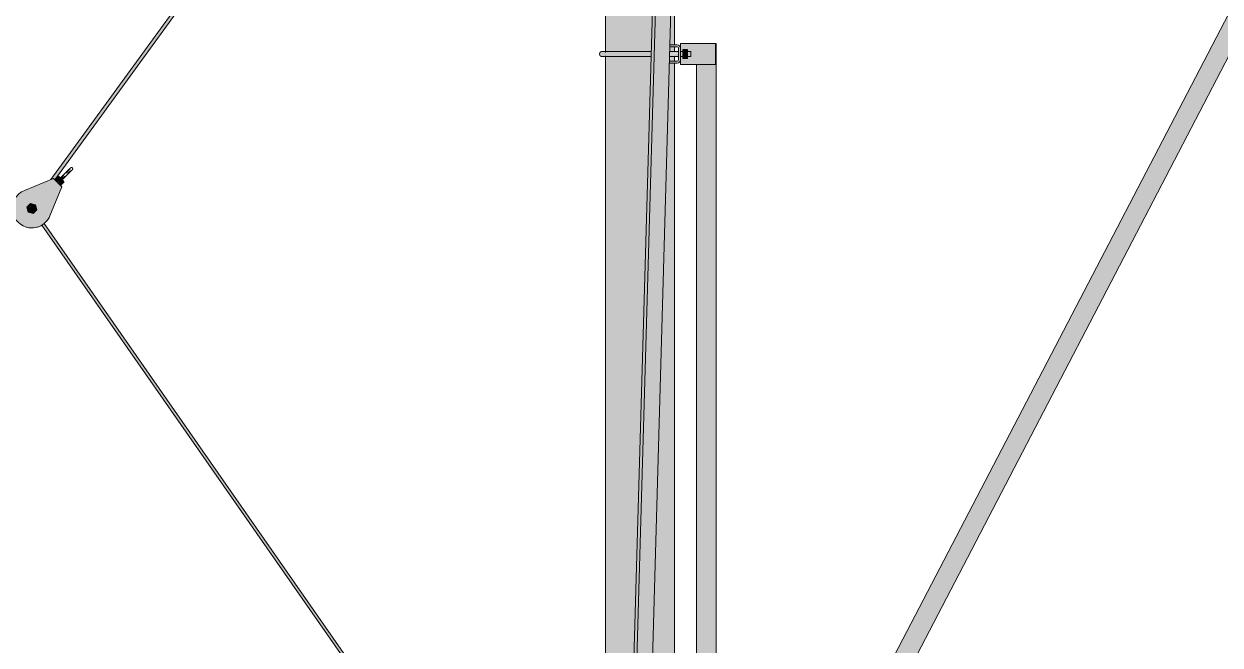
# Model space of a CAD drawing. Header units: inches. Extents: x -26493 to -10162, y -132 to 713.
# Drawn here: x -16354.6 to -16239.8, y 168.3 to 227.9 of the extents above; entities that cross this region are included whole.
import ezdxf

# ---------------------------------------------------------------- set-up
doc = ezdxf.new("R2010")
doc.units = ezdxf.units.IN
doc.header["$MEASUREMENT"] = 0
doc.layers.add('Q-SPCQ', color=91, linetype='Continuous', lineweight=9)

# ---------------------------------------------------------------- blocks, each defined once
blk = doc.blocks.new('Basketball_Backstop-Performance_Sports_Systems-3103-Ceiling_Hung - 27_-0_ to 27_-11 7_8_-652462-Section 1')
at = {"layer": 'Q-SPCQ'}
h = blk.add_hatch(color=256, dxfattribs=at)
h.paths.add_polyline_path([(-21257.2965195464, 115.9999999999849), (-21254.42781039636, 115.9999999999849), (-21254.44725116931, 119.7499999999855), (-21257.74031039636, 119.7499999999855), (-21257.74031039636, 119.3124999999848), (-21256.61979769447, 119.3124999999848), (-21256.61979769447, 119.1249999999848), (-21257.74031039636, 119.1249999999848), (-21257.74031039636, 115.9999999999849), (-21257.62743969595, 115.9999999999849)], flags=0)
h.paths.add_polyline_path([(-21256.61979769447, 120.2499999999858), (-21254.42781039636, 120.2499999999858), (-21254.42781039636, 128.7585185434092), (-21257.74031039636, 128.7504325672012), (-21257.74031039636, 120.8749999999866), (-21256.61979769447, 120.8749999999866), (-21256.61979769447, 120.6874999999869), (-21257.74031039636, 120.6874999999869), (-21257.74031039636, 120.2499999999858), (-21256.69925700576, 120.2499999999858)], flags=0)
h.paths.add_polyline_path([(-21256.8982977801, 129.2221723344485), (-21256.08406039636, 129.2453693555575), (-21254.42781039636, 129.2499999999813), (-21254.42781039636, 135.4374999999974), (-21257.74031039636, 135.4374999999974), (-21257.74031039636, 134.9999999999959), (-21256.61979769447, 134.9999999999959), (-21256.61979769447, 134.8124999999962), (-21257.74031039636, 134.8124999999962), (-21257.74031039636, 129.2407080132526), (-21256.9186123839, 129.2231576140805)], flags=0)
h.paths.add_polyline_path([(-21257.64104731251, 135.9374999999976), (-21254.42781039636, 135.9374999999976), (-21254.42781039636, 152.542592473086), (-21255.13624012414, 152.542592473086), (-21255.16147642573, 152.6331843249424), (-21255.16147642573, 161.7499999999855), (-21257.74031039636, 161.7499999999855), (-21257.74031039636, 161.3124999999841), (-21256.61979769447, 161.3124999999841), (-21256.61979769447, 161.1249999999841), (-21257.74031039636, 161.1249999999841), (-21257.74031039636, 136.5624999999987), (-21256.61979769447, 136.5624999999987), (-21256.61979769447, 136.3749999999987), (-21257.74031039636, 136.3749999999987), (-21257.74031039636, 135.9374999999976)], flags=0)
h.paths.add_polyline_path([(-21257.38906713168, 162.2499999999858), (-21255.13997129727, 162.2499999999858), (-21254.42781039636, 187.1862291643934), (-21254.42781039636, 224.7585185434095), (-21257.74031039636, 224.7504325672015), (-21257.74031039636, 162.8749999999866), (-21256.61979769447, 162.8749999999866), (-21256.61979769447, 162.6874999999866), (-21257.74031039636, 162.6874999999866), (-21257.74031039636, 162.2499999999858), (-21257.62743969595, 162.2499999999858)], flags=0)
h.paths.add_polyline_path([(-21256.89829778009, 225.2221723344488), (-21255.81289472753, 225.2436271309629), (-21254.42781039636, 225.249999999982), (-21254.42781039636, 281.3749999999845), (-21257.74031039636, 281.3749999999845), (-21257.70199785973, 225.2405406422822), (-21256.9186123839, 225.2231576140808)], flags=0)
h = blk.add_hatch(color=256, dxfattribs=at)
h.paths.add_polyline_path([(-21254.42781039636, 115.9999999999849), (-21251.11531039636, 115.9999999999849), (-21251.11787595486, 119.7589847076467), (-21253.57047230946, 119.7677746557949), (-21254.42781039636, 119.7499999999855), (-21254.42781039636, 118.566437533007)], flags=0)
h.paths.add_polyline_path([(-21251.95732301263, 120.2221723344529), (-21251.11531039636, 120.2409487979368), (-21251.12358587478, 128.1249999999789), (-21252.23582309826, 128.1249999999803), (-21252.22404870028, 128.3124999999803), (-21251.11531039636, 128.3124999999803), (-21251.12401244583, 128.7499999999811), (-21254.42781039636, 128.7499999999811), (-21254.40582165286, 120.2414871242375), (-21252.08551918368, 120.2313854688003)], flags=0)
h.paths.add_polyline_path([(-21254.42781039636, 129.2499999999813), (-21251.11531039636, 129.2499999999813), (-21251.12465230241, 129.6874999999811), (-21252.23582309826, 129.6874999999825), (-21252.22404870028, 129.8749999999825), (-21251.11531039636, 129.8749999999825), (-21251.12858274607, 135.4462763577583), (-21253.57047230946, 135.4552746558074), (-21254.42781039636, 135.4374999999974), (-21254.42781039636, 132.6326875330071)], flags=0)
h.paths.add_polyline_path([(-21251.95732301263, 135.9096723344647), (-21251.11531039636, 135.9284487979486), (-21251.14654114886, 161.7584268943678), (-21253.37905103898, 161.7573834533963), (-21253.64221889018, 152.542592473086), (-21254.42781039636, 152.542592473086), (-21254.42781039636, 135.9289814565695), (-21252.08551918368, 135.9188854688121)], flags=0)
h.paths.add_polyline_path([(-21251.95732301262, 162.2221723344522), (-21251.11531039636, 162.2409487979364), (-21251.11531039636, 224.1249999999796), (-21251.59787643977, 224.1249999999796), (-21253.33275496659, 162.2417637111334), (-21252.08551918368, 162.2313854688007)], flags=0)
h.paths.add_polyline_path([(-21254.42781039636, 187.1862291643934), (-21253.35501592116, 224.7499999999821), (-21254.42781039636, 224.7499999999821), (-21254.42781039636, 207.6526875330074)], flags=0)
h.paths.add_polyline_path([(-21251.59252157365, 224.3124999999806), (-21251.11531039636, 224.3124999999806), (-21251.11531039636, 224.7499999999821), (-21251.58002688601, 224.7499999999821)], flags=0)
h.paths.add_polyline_path([(-21251.565747243, 225.249999999982), (-21251.11531039636, 225.249999999982), (-21251.11531039636, 225.6874999999814), (-21251.55325255537, 225.6874999999814), (-21251.55910124633, 225.482708782435)], flags=0)
h.paths.add_polyline_path([(-21254.42781039636, 225.249999999982), (-21253.34073627815, 225.249999999982), (-21251.80669651052, 279.68749999998), (-21251.86531039636, 279.68749999998), (-21251.86531039636, 280.9374999999868), (-21252.29383580014, 280.9374999999868), (-21252.29383580014, 281.3749999999845), (-21254.42781039636, 281.3749999999845), (-21254.42781039636, 226.4076875330074)], flags=0)
h.paths.add_polyline_path([(-21251.19030158734, 225.8749999999831), (-21251.11531039636, 225.8749999999831), (-21251.11531039636, 241.021992561661), (-21251.54789768924, 225.8749999999831), (-21251.22818109678, 225.8749999999831)], flags=0)
for points in [[(-21253.64221889018, 152.542592473086), (-21249.97592054764, 280.9175924730886), (-21250.99194065531, 280.9175924730886), (-21251.0489242822, 279.68749999998), (-21251.50507234436, 279.68749999998), (-21255.13624012414, 152.542592473086)], [(-21255.13624012414, 152.542592473086), (-21251.54104372859, 279.68749999998), (-21251.78604014555, 279.68749999998), (-21255.16147642573, 160.7651875330073), (-21255.16147642573, 152.6331843249442)], [(-21255.13624012414, 224.9999999999819), (-21254.42781039636, 224.9999999999819), (-21254.42781039636, 225.2414814565543), (-21258.09095401885, 225.2000999742116), (-21258.24394043929, 224.9999999999819), (-21255.52286582613, 224.9999999999819)], [(-21249.86531039636, 223.9999999999644), (-21247.17781039643, 223.9999999999644), (-21247.17781039643, 225.9999999999554), (-21250.55281039643, 225.9999999999554), (-21250.51166899086, 225.249999999982), (-21250.30281039637, 225.249999999982), (-21250.30281039637, 225.437499999982), (-21249.86531039636, 225.437499999982), (-21249.86531039636, 225.249999999982), (-21249.55281039637, 225.2165063509281), (-21249.55281039637, 224.7499999999821), (-21249.86531039636, 224.7499999999821), (-21249.86531039636, 224.5624999999821), (-21250.30281039637, 224.5624999999821), (-21250.30281039637, 224.7499999999821), (-21250.55281039643, 224.7499999999821), (-21250.55281039643, 223.9999999999644), (-21249.97592054764, 223.9999999999644)], [(-21250.30281039637, 224.9999999999819), (-21249.86531039636, 224.9999999999819), (-21249.86531039636, 225.437499999982), (-21250.30281039637, 225.437499999982)], [(-21258.05958024835, 224.7500916785835), (-21256.53544542866, 224.7511471235983), (-21254.42781039636, 224.8232233046852), (-21254.42781039636, 224.9999999999819), (-21258.24394043929, 224.9999999999819), (-21258.0905233535, 224.7984303221371), (-21258.01379963765, 224.7668461293315)], [(-21250.30281039637, 224.5624999999821), (-21249.86531039636, 224.5624999999821), (-21249.86531039636, 224.9999999999819), (-21250.30281039637, 224.9999999999819)], [(-21309.5553181211, 213.4763079507249), (-21309.367068829, 213.6188040673503), (-21309.16876796281, 213.8929032494694), (-21309.11257730595, 213.9261017383016), (-21309.0563866491, 213.9294862472502), (-21309.11257730595, 214.014465939325), (-21309.44836006106, 213.6912207182121), (-21309.48792986196, 213.5802459792794), (-21309.53244153336, 213.5115922489086)], [(-21310.3279366622, 212.6579362341541), (-21310.01713754151, 212.9826355561767), (-21310.07567411009, 213.0574642292757), (-21310.05205873744, 213.0891650905843), (-21310.25700313464, 213.2411292881334), (-21310.55757632558, 212.8875758975404), (-21310.39656642541, 212.726565997364)], [(-21310.07180689899, 212.4018064709446), (-21309.74474360822, 212.7818499613615), (-21310.00849641762, 212.9773764787267), (-21310.32329870028, 212.6532982722343), (-21310.09829699881, 212.4282965707685)], [(-21310.00849641762, 212.9773764787267), (-21309.95230576077, 213.0335671355799), (-21309.89611510392, 213.0897577924331), (-21309.65925614948, 213.4089196919224), (-21309.6178181211, 213.5388079507247), (-21310.09576783462, 213.0304907665196)], [(-21309.85141491361, 212.9738359406645), (-21309.64064739365, 213.199211998215), (-21309.57695320474, 213.3266167468039), (-21309.62804088723, 213.3103183311148), (-21309.69781423744, 213.2880586589103), (-21309.95230576077, 213.0335671355799), (-21309.85109957212, 212.9819757558966)], [(-21312.67781039635, 209.9665561490549), (-21312.55281039635, 210.1830625000011), (-21312.62603370105, 210.3598391952978), (-21312.74421536694, 210.4229068588529), (-21313.0193167473, 210.308062500001), (-21313.0193167473, 210.0580625000009), (-21312.92781039635, 209.9665561490549), (-21312.74421536694, 209.9665561490549)]]:
    blk.add_hatch(color=256, dxfattribs=at).paths.add_polyline_path(points, flags=0)
h = blk.add_hatch(color=256, dxfattribs=at)
h.paths.add_polyline_path([(-21312.57341937038, 210.2328169645991), (-21312.5863040454, 210.3080625000013), (-21312.57581790087, 210.2386075294407)], flags=0)
h.paths.add_polyline_path([(-21310.60665651596, 212.9366560879141), (-21263.93585224599, 277.1763430662625), (-21264.14630427318, 277.3404696172519), (-21310.90234671654, 212.9835992703291), (-21310.6895597018, 213.0195592737591), (-21310.60681414408, 212.9368137160377)], flags=0)
h = blk.add_hatch(color=256, dxfattribs=at)
h.paths.add_polyline_path([(-21244.5053613009, 135.4017146888083), (-21179.59497585326, 260.1124265328082), (-21179.85452615496, 263.5671234510526), (-21245.55200589277, 137.3749999999661), (-21244.70651203856, 137.3214375330074), (-21244.38620619194, 137.1299323258635), (-21244.37159196289, 137.1187184335045), (-21244.15220958484, 136.7435696447806), (-21244.12489375779, 136.5727928564013), (-21244.14149262656, 136.3011262177576), (-21244.14512529843, 136.2735333355014), (-21244.32120933764, 135.9469414820017), (-21244.43211537386, 135.8348403197838), (-21244.66091552987, 135.6974491592207), (-21244.91751753999, 135.6164185398414), (-21244.53369225901, 135.4164730867968)], flags=0)
h.paths.add_polyline_path([(-21244.92560563516, 136.2585185433945), (-21244.77380404548, 136.374999999967), (-21244.84968539643, 136.3344387821191), (-21244.91751753999, 136.2666066385538)], flags=0)
h.paths.add_polyline_path([(-21244.74882893986, 136.4352952386905), (-21244.77380404548, 136.6249999999661), (-21244.79143661422, 136.5943092442074), (-21244.74896445057, 136.4358009715467)], flags=0)
h = blk.add_hatch(color=256, dxfattribs=at)
h.paths.add_polyline_path([(-21250.55281039636, 224.9999999999819), (-21250.30281039637, 225.0547501825996), (-21250.30281039637, 225.2499999999817), (-21250.55281039636, 225.2083566779743), (-21250.55281039636, 225.051431989714)], flags=0)
h.paths.add_polyline_path([(-21254.42781039636, 224.9999999999819), (-21253.34746658358, 225.0143391565975), (-21253.34073627815, 225.249999999982), (-21254.42781039636, 225.2165063509281), (-21254.42781039636, 225.0647047612576)], flags=0)
h.paths.add_polyline_path([(-21251.57288706451, 224.9999999999819), (-21250.74031039636, 225.0489433450494), (-21250.74031039636, 225.2499999999817), (-21251.56717263818, 225.2000899574471), (-21251.57180446439, 225.0379071142445)], flags=0)
h.paths.add_polyline_path([(-21249.86531039636, 224.9999999999819), (-21249.55281039637, 224.9999999999819), (-21249.55281039637, 225.2499999999817), (-21249.86531039636, 225.2139595781303), (-21249.86531039636, 225.0605570201501)], flags=0)
h = blk.add_hatch(color=256, dxfattribs=at)
h.paths.add_polyline_path([(-21250.86531039636, 224.1249999999796), (-21250.78442944476, 224.1356481792643), (-21250.83295801572, 224.3167592716935)], flags=0)
h.paths.add_polyline_path([(-21250.86531039636, 224.1249999999796), (-21250.86531039637, 224.3124999999806), (-21251.5937158916, 224.2706810990275), (-21251.59787643977, 224.1249999999806)], flags=0)
h.paths.add_polyline_path([(-21250.56345857565, 224.3566190483855), (-21250.55281039636, 224.4374999999822), (-21250.74456966807, 224.4051476193418)], flags=0)
h.paths.add_polyline_path([(-21250.59467745768, 224.2812499999797), (-21250.56345857565, 224.3566190483855), (-21250.75705722089, 224.3749999999794)], flags=0)
h.paths.add_polyline_path([(-21250.64433952724, 224.216529130859), (-21250.59467745768, 224.2812499999797), (-21250.77692204871, 224.3491116523312)], flags=0)
h.paths.add_polyline_path([(-21250.78442944476, 224.1356481792643), (-21250.64433952724, 224.216529130859), (-21250.80281039636, 224.3292468245067)], flags=0)
h.paths.add_polyline_path([(-21250.55281039636, 225.5624999999816), (-21250.56345857565, 225.6433809515763), (-21250.74456966807, 225.5948523806192)], flags=0)
h.paths.add_polyline_path([(-21250.74031039636, 224.4374999999798), (-21250.55281039636, 224.4374999999822), (-21250.55281039636, 225.5624999999816), (-21250.74031039636, 225.5624999999826)], flags=0)
h.paths.add_polyline_path([(-21250.75705722089, 225.6249999999817), (-21250.56345857565, 225.6433809515763), (-21250.59467745768, 225.7187499999817)], flags=0)
h.paths.add_polyline_path([(-21250.77692204871, 225.6508883476299), (-21250.59467745768, 225.7187499999817), (-21250.64433952724, 225.7834708691027)], flags=0)
h.paths.add_polyline_path([(-21250.78442944476, 225.8643518206971), (-21250.86531039637, 225.8749999999831), (-21250.83295801572, 225.6832407282679)], flags=0)
h.paths.add_polyline_path([(-21250.80281039636, 225.6707531754547), (-21250.64433952724, 225.7834708691027), (-21250.78442944476, 225.8643518206971)], flags=0)
h.paths.add_polyline_path([(-21250.86531039636, 225.6874999999814), (-21250.86531039637, 225.8749999999831), (-21251.54789768924, 225.8749999999831), (-21251.55325255537, 225.6874999999828)], flags=0)
h = blk.add_hatch(color=256, dxfattribs=at)
h.paths.add_polyline_path([(-21247.14725493422, 127.9999999999634), (-21247.11531039636, 127.9999999999634), (-21247.14988305439, 130.7499999999673), (-21248.05281039636, 130.7499999999673), (-21248.04785850137, 129.9999999999909), (-21247.17781039643, 129.9999999999909), (-21247.17781039643, 127.9999999999634)], flags=0)
h.paths.add_polyline_path([(-21248.05281039636, 137.7499999999644), (-21247.11531039636, 137.7499999999644), (-21247.14725493422, 225.9999999999554), (-21247.17781039643, 225.9999999999554), (-21247.17781039643, 223.9999999999644), (-21248.05281039636, 223.9999999999644), (-21248.05281039636, 142.0101875330073)], flags=0)
h = blk.add_hatch(color=256, dxfattribs=at)
h.paths.add_polyline_path([(-21253.35501592116, 224.7499999999821), (-21253.34787609965, 224.9999999999819), (-21254.42781039636, 224.9999999999819), (-21254.42781039636, 224.7499999999821)], flags=0)
h.paths.add_polyline_path([(-21249.80313203361, 224.7499999999821), (-21249.55281039637, 224.7834936490356), (-21249.55281039637, 224.9999999999819), (-21249.86531039636, 224.9958522588744), (-21249.86531039636, 224.7499999999821)], flags=0)
h.paths.add_polyline_path([(-21250.74031039636, 224.7499999999821), (-21250.74031039636, 224.9999999999819), (-21251.57365308691, 224.9731778166242), (-21251.58002688601, 224.7499999999821)], flags=0)
h.paths.add_polyline_path([(-21250.55281039636, 224.7499999999821), (-21250.30281039637, 224.7834936490356), (-21250.30281039637, 224.9999999999819), (-21250.55281039636, 224.9867272284383), (-21250.55281039636, 224.756771149886)], flags=0)
h = blk.add_hatch(color=256, dxfattribs=at)
h.paths.add_polyline_path([(-21248.05281039636, 129.9999999999909), (-21248.05961925198, 130.7499999999673), (-21248.99031039636, 130.7499999999673), (-21248.95836585851, 129.9999999999909), (-21248.05776229136, 129.9999999999909)], flags=0)
h.paths.add_polyline_path([(-21248.05281039636, 137.7499999999644), (-21248.05281039636, 223.9999999999644), (-21248.99031039636, 223.9999999999644), (-21248.95836585851, 137.7499999999644), (-21248.07695088447, 137.7499999999644)], flags=0)
h = blk.add_hatch(color=256, dxfattribs=at)
h.paths.add_polyline_path([(-21309.06754436563, 213.7442424198876), (-21308.96911523206, 213.8763719546285), (-21309.0597711582, 213.873295590397)], flags=0)
h.paths.add_polyline_path([(-21309.44706494562, 213.3680547752518), (-21309.09296964744, 213.8171049335437), (-21309.13401802941, 213.8171049335437), (-21309.16876796281, 213.8171049335437), (-21309.44706494562, 213.4714238863652), (-21309.411710275, 213.4788746378486)], flags=0)
h = blk.add_hatch(color=256, dxfattribs=at)
h.paths.add_polyline_path([(-21312.89110057461, 208.3101423617078), (-21312.3148425525, 208.3842060662459), (-21311.99555025917, 208.4907398147794), (-21311.60758732022, 208.7383940957323), (-21311.29164727355, 209.0731025834851), (-21311.06676833584, 209.474696094698), (-21309.93018909778, 212.2601886697366), (-21310.72568422661, 213.0556837985709), (-21313.91277031287, 211.6942256228069), (-21314.24747880062, 211.3782855761293), (-21314.49513308157, 210.9903226371849), (-21314.64080976782, 210.5537150468337), (-21314.65894246267, 209.9970625330072), (-21314.59779109316, 209.6411498704364), (-21314.41168799258, 209.2201825073018), (-21314.12863561108, 208.8572372852765), (-21313.76569038905, 208.574184903768), (-21313.16002765051, 208.3563482451135)], flags=0)
h.paths.add_polyline_path([(-21312.67205980666, 209.6950946561541), (-21313.17700174667, 209.8891934351459), (-21313.24475213459, 210.3598391952978), (-21312.89894957621, 210.6617562445353), (-21312.4349695918, 210.5006321243472), (-21312.36086865811, 210.0062858047044), (-21312.63654993451, 209.7306045282997)], flags=0)
h = blk.add_hatch(color=256, dxfattribs=at)
h.paths.add_polyline_path([(-21312.67205980666, 209.6950946561541), (-21312.3148425525, 210.0523119103102), (-21312.44559314219, 210.5402797541569), (-21312.97958709165, 210.6250042382428), (-21313.2907782402, 210.313813089692), (-21313.16002765051, 209.825845245845), (-21312.74421536694, 209.7144286802619)], flags=0)
h.paths.add_polyline_path([(-21312.80281039635, 209.933062500001), (-21312.97958709165, 210.0062858047044), (-21313.05281039635, 210.1830625000011), (-21312.97958709165, 210.3598391952978), (-21312.80281039635, 210.4330625000009), (-21312.62603370105, 210.3598391952978), (-21312.55281039635, 210.1830625000011), (-21312.62603370105, 210.0062858047044), (-21312.74421536694, 209.9407766819683)], flags=0)
h = blk.add_hatch(color=256, dxfattribs=at)
h.paths.add_polyline_path([(-21262.36531039636, 137.7075607377708), (-21262.36531039636, 138.1443360471262), (-21265.80281039636, 143.0005484906208), (-21265.80281039636, 142.632147201112), (-21265.36866503715, 142.0101875330073)], flags=0)
h.paths.add_polyline_path([(-21268.05281039636, 145.8555128862083), (-21268.05281039636, 146.2922881955637), (-21311.66224484276, 208.7035037284219), (-21311.82179466369, 208.5592648679049), (-21271.59046536694, 150.9235820586017)], flags=0)
h.paths.add_polyline_path([(-21312.67781039635, 209.9665561490549), (-21312.59480815222, 210.1034646897239), (-21312.6282992845, 210.0523119103102), (-21312.67604523331, 209.9696135011232)], flags=0)
for p, q in [((-21257.74031039636, 281.3749999999845), (-21257.74031039636, 225.1613168592268)), ((-21253.64221889018, 152.5425924730859), (-21249.97592054764, 280.9175924730883)), ((-21255.14021458079, 162.2414814565574), (-21251.78604014555, 279.68749999998)), ((-21255.13624012414, 152.5425924730859), (-21251.50507234436, 279.68749999998)), ((-21264.14630427318, 277.3404696172523), (-21310.98282320297, 212.9507620247905)), ((-21310.60665651596, 212.9366560879148), (-21263.89974438658, 277.1481834020043)), ((-21179.85452615496, 263.5671234510554), (-21245.5915751306, 137.3749999999661)), ((-21244.5053613009, 135.4017146888083), (-21179.58804918044, 260.0202303184522)), ((-21251.11531039637, 225.8749999999831), (-21251.11531039637, 241.0219925615706)), ((-21253.34073627815, 225.249999999982), (-21254.42781039636, 225.249999999982)), ((-21250.74031039636, 225.249999999982), (-21251.565747243, 225.249999999982)), ((-21251.55325255537, 225.6874999999829), (-21250.86531039637, 225.6874999999829)), ((-21250.86531039637, 225.8749999999829), (-21251.54789768924, 225.8749999999829)), ((-21251.11531039637, 225.2334766150073), (-21251.11531039637, 225.6874999999818)), ((-21250.74031039636, 225.5624999999824), (-21250.74031039636, 224.4374999999822)), ((-21250.55281039643, 225.5624999999816), (-21250.55281039643, 225.9999999999553)), ((-21247.17781039643, 225.9999999999553), (-21250.55281039643, 225.9999999999553)), ((-21250.55281039636, 224.4374999999822), (-21250.55281039636, 225.5624999999824)), ((-21249.55281039637, 225.2499999999817), (-21250.55281039636, 225.2499999999817)), ((-21250.30281039637, 224.9999999999817), (-21250.30281039637, 225.4374999999817)), ((-21250.30281039637, 225.4374999999817), (-21249.86531039636, 225.4374999999817)), ((-21249.86531039636, 225.4374999999817), (-21249.86531039636, 224.9999999999817)), ((-21249.55281039637, 225.2499999999817), (-21249.55281039637, 224.9999999999817)), ((-21247.17781039643, 225.9999999999553), (-21247.17781039643, 223.999999999964)), ((-21247.14725493422, 225.9999999999554), (-21247.11531039636, 225.9999999999554)), ((-21247.11531039636, 127.9999999999634), (-21247.11531039636, 225.9999999999554)), ((-21257.74031039636, 224.8276242460199), (-21257.74031039636, 162.8749999999859)), ((-21254.42781039636, 224.7499999999821), (-21253.35501592116, 224.7499999999821)), ((-21250.86531039637, 224.1249999999805), (-21251.59787643977, 224.1249999999805)), ((-21251.59252157365, 224.3124999999805), (-21250.86531039637, 224.3124999999805)), ((-21251.58002688601, 224.7499999999821), (-21250.74031039636, 224.7499999999821)), ((-21251.11531039637, 224.3124999999806), (-21251.11531039637, 224.7585185434095)), ((-21251.11531039637, 162.1613168592238), (-21251.11531039637, 224.1249999999803)), ((-21250.55281039636, 224.7499999999821), (-21249.55281039637, 224.7499999999821)), ((-21250.55281039643, 223.999999999964), (-21250.55281039643, 224.4374999999821)), ((-21247.17781039643, 223.999999999964), (-21250.55281039643, 223.999999999964)), ((-21250.30281039637, 224.5624999999817), (-21250.30281039637, 224.9999999999817)), ((-21249.86531039636, 224.9999999999817), (-21250.30281039637, 224.9999999999817)), ((-21250.30281039637, 224.5624999999817), (-21249.86531039636, 224.5624999999817)), ((-21249.86531039636, 224.9999999999817), (-21249.86531039636, 224.5624999999817)), ((-21249.55281039637, 224.9999999999817), (-21249.55281039637, 224.7499999999817)), ((-21248.99031039636, 223.9999999999644), (-21248.99031039636, 129.9999999999909)), ((-21310.72568422661, 213.0556837985707), (-21313.51117680165, 211.9191045605046)), ((-21309.93018909778, 212.2601886697362), (-21310.72568422661, 213.0556837985707)), ((-21310.23954831455, 213.2766546676924), (-21310.59310170514, 212.9231012770994)), ((-21310.23051303481, 213.267619387957), (-21310.10696579307, 213.1440721462198)), ((-21310.06277161925, 212.3927711912094), (-21309.70921822866, 212.7463245818028)), ((-21309.9743832716, 213.0114896247474), (-21309.7182535084, 212.7553598615378)), ((-21311.06676833584, 209.4746960946979), (-21309.93018909778, 212.2601886697362)), ((-21312.93356098604, 210.671030343848), (-21313.2907782402, 210.3138130896922)), ((-21313.2907782402, 210.3138130896922), (-21313.16002765051, 209.8258452458451)), ((-21312.44559314219, 210.5402797541568), (-21312.93356098604, 210.671030343848)), ((-21312.3148425525, 210.0523119103098), (-21312.44559314219, 210.5402797541568)), ((-21313.16002765051, 209.8258452458451), (-21312.67205980666, 209.6950946561539)), ((-21312.67205980666, 209.6950946561539), (-21312.3148425525, 210.0523119103098)), ((-21311.84226399091, 208.5885893687792), (-21268.05281039636, 145.8555128862076)), ((-21268.05281039636, 146.2922881955623), (-21311.63135843991, 208.7232199155133))]:
    blk.add_line(p, q, dxfattribs=at)
at = {"layer": 'Q-SPCQ', "flags": 128}
for points in [[(-21258.30281039637, 224.9999999999819), (-21258.30261042303, 225.0099973335288), (-21258.30201082294, 225.0199786734741), (-21258.30101255533, 225.0299280518041), (-21258.29961721721, 225.0398295516354), (-21258.29782704082, 225.0496673326807), (-21258.29564489008, 225.0594256565886), (-21258.29307425594, 225.0690889121229), (-21258.29011925088, 225.0786416401361), (-21258.28678460229, 225.0880685583004), (-21258.28307564487, 225.0973545855594), (-21258.27899831217, 225.1064848662482), (-21258.27455912706, 225.1154447938676), (-21258.26976519129, 225.1242200344428), (-21258.26462417412, 225.1327965494621), (-21258.25914430009, 225.1411606183308), (-21258.25333433584, 225.1492988603227), (-21258.24720357605, 225.1571982559865), (-21258.24076182865, 225.1648461679749), (-21258.23401939905, 225.1722303612595), (-21258.2269870737, 225.1793390227069), (-21258.21967610282, 225.1861607799746), (-21258.21209818242, 225.1926847197068), (-21258.20426543552, 225.1989004049911), (-21258.19619039289, 225.2047978920574), (-21258.18788597283, 225.210367746184), (-21258.17936546068, 225.215601056793), (-21258.17064248741, 225.2204894517032), (-21258.16173100793, 225.2250251105262), (-21258.15264527872, 225.229200777175), (-21258.14339983499, 225.2330097714738), (-21258.13400946748, 225.2364459998447), (-21258.12448919877, 225.2395039650542), (-21258.11485425928, 225.2421787750116), (-21258.10512006284, 225.2444661505909), (-21258.09530218209, 225.2463624324791), (-21258.08541632356, 225.24786458703), (-21258.07547830249, 225.2489702111164), (-21258.06550401761, 225.2496775359758), (-21258.05550942566, 225.2499854300396), (-21258.05281039636, 225.249999999982)], [(-21254.42781039636, 225.249999999982), (-21254.57277173279, 225.249999999982), (-21254.717501162, 225.249999999982), (-21254.86176714779, 225.249999999982), (-21255.00533889534, 225.249999999982), (-21255.14798672049, 225.249999999982), (-21255.28948241716, 225.249999999982), (-21255.42959962241, 225.249999999982), (-21255.5681141786, 225.249999999982), (-21255.70480449198, 225.249999999982), (-21255.83945188723, 225.249999999982), (-21255.97184095723, 225.249999999982), (-21256.1017599077, 225.249999999982), (-21256.22900089605, 225.249999999982), (-21256.35336036382, 225.249999999982), (-21256.47463936242, 225.249999999982), (-21256.5926438713, 225.249999999982), (-21256.70718510843, 225.249999999982), (-21256.81807983226, 225.249999999982), (-21256.92515063489, 225.249999999982), (-21257.02822622587, 225.249999999982), (-21257.12714170626, 225.249999999982), (-21257.22173883237, 225.249999999982), (-21257.311866269, 225.249999999982), (-21257.39737983145, 225.249999999982), (-21257.47814271629, 225.249999999982), (-21257.55402572012, 225.249999999982), (-21257.62490744632, 225.249999999982), (-21257.69067449925, 225.249999999982), (-21257.75122166566, 225.249999999982), (-21257.806452083, 225.249999999982), (-21257.85627739437, 225.249999999982), (-21257.90061788991, 225.249999999982), (-21257.93940263429, 225.249999999982), (-21257.97256958019, 225.249999999982), (-21258.00006566758, 225.249999999982), (-21258.02184690856, 225.249999999982), (-21258.03787845782, 225.249999999982), (-21258.04813466829, 225.249999999982), (-21258.05259913228, 225.249999999982), (-21258.05281039636, 225.249999999982)], [(-21258.05281039636, 225.249999999982), (-21258.04991078303, 225.249999999982), (-21258.04121658172, 225.249999999982), (-21258.02674170134, 225.249999999982), (-21258.0065092986, 225.249999999982), (-21257.98055174104, 225.249999999982), (-21257.9489105552, 225.249999999982), (-21257.91163636024, 225.249999999982), (-21257.86878878691, 225.249999999982), (-21257.82043638219, 225.249999999982), (-21257.76665649962, 225.249999999982)], [(-21258.05281039636, 224.7499999999821), (-21258.06280772993, 224.7501999733168), (-21258.07278906987, 224.7507995734062), (-21258.0827384482, 224.7517978410185), (-21258.09263994803, 224.7531931791383), (-21258.10247772907, 224.7549833555217), (-21258.11223605297, 224.757165506269), (-21258.12189930851, 224.7597361404046), (-21258.13145203652, 224.7626911454615), (-21258.14087895469, 224.7660257940622), (-21258.15016498194, 224.769734751481), (-21258.15929526263, 224.7738120841769), (-21258.16825519025, 224.7782512692872), (-21258.17703043083, 224.7830452050626), (-21258.18560694585, 224.7881862222285), (-21258.19397101471, 224.7936660962549), (-21258.20210925671, 224.7994760605107), (-21258.21000865237, 224.8056068202942), (-21258.21765656436, 224.812048567697), (-21258.22504075764, 224.8187909972969), (-21258.23214941909, 224.825823322645), (-21258.23897117636, 224.8331342935215), (-21258.24549511609, 224.8407122139323), (-21258.25171080137, 224.848544960821), (-21258.25760828844, 224.8566200034636), (-21258.26317814257, 224.8649244235149), (-21258.26841145318, 224.8734449356739), (-21258.27329984809, 224.8821679089383), (-21258.27783550691, 224.8910793884127), (-21258.28201117356, 224.9001651176304), (-21258.28582016786, 224.9094105613629), (-21258.28925639623, 224.9188009288722), (-21258.29231436144, 224.9283211975738), (-21258.29498917139, 224.9379561370689), (-21258.29727654697, 224.9476903335088), (-21258.29917282886, 224.9575082142568), (-21258.30067498341, 224.9673940727974), (-21258.3017806075, 224.9773320938659), (-21258.30248793236, 224.9873063787487), (-21258.30279582642, 224.9973009707175), (-21258.30281039637, 224.9999999999819)], [(-21257.75122166566, 224.7499999999821), (-21257.806452083, 224.7499999999821), (-21257.85627739437, 224.7499999999821), (-21257.90061788991, 224.7499999999821), (-21257.93940263429, 224.7499999999821), (-21257.97256958019, 224.7499999999821), (-21258.00006566758, 224.7499999999821), (-21258.02184690856, 224.7499999999821), (-21258.03787845782, 224.7499999999821), (-21258.04813466829, 224.7499999999821), (-21258.05259913228, 224.7499999999821), (-21258.05281039636, 224.7499999999821)], [(-21258.05281039636, 224.7499999999821), (-21258.04991078303, 224.7499999999821), (-21258.04121658172, 224.7499999999821), (-21258.02674170134, 224.7499999999821), (-21258.00650929861, 224.7499999999821), (-21257.98055174104, 224.7499999999821), (-21257.94891055521, 224.7499999999821), (-21257.91163636024, 224.7499999999821), (-21257.86878878692, 224.7499999999821), (-21257.8204363822, 224.7499999999821), (-21257.76665649963, 224.7499999999821), (-21257.70753517554, 224.7499999999821), (-21257.64316699144, 224.7499999999821), (-21257.5736549227, 224.7499999999821), (-21257.49911017379, 224.7499999999821), (-21257.41965200042, 224.7499999999821), (-21257.3354075187, 224.7499999999821), (-21257.24651150184, 224.7499999999821), (-21257.1531061645, 224.7499999999821), (-21257.05534093531, 224.7499999999821), (-21256.95337221775, 224.7499999999821), (-21256.84736314004, 224.7499999999821), (-21256.73748329409, 224.7499999999821), (-21256.6239084642, 224.7499999999821), (-21256.50682034588, 224.7499999999821), (-21256.38640625514, 224.7499999999821), (-21256.26285882884, 224.7499999999821), (-21256.1363757165, 224.7499999999821), (-21256.00715926412, 224.7499999999821), (-21255.87541619047, 224.7499999999821), (-21255.74135725635, 224.7499999999821), (-21255.60519692746, 224.7499999999821), (-21255.46715303129, 224.7499999999821), (-21255.32744640861, 224.7499999999821), (-21255.18630056022, 224.7499999999821), (-21255.04394128938, 224.7499999999821), (-21254.90059634055, 224.7499999999821), (-21254.75649503505, 224.7499999999821), (-21254.61186790425, 224.7499999999821), (-21254.46694632071, 224.7499999999821), (-21254.42781039636, 224.7499999999821)], [(-21309.09049979512, 214.0721497965268), (-21309.09092400264, 214.0717255890235), (-21309.0921959465, 214.0704536451554), (-21309.09431359189, 214.0683359997614), (-21309.09727355103, 214.0653760406218), (-21309.10107108861, 214.0615785030412), (-21309.10570012938, 214.0569494622679), (-21309.11115326787, 214.051496323781), (-21309.11742178021, 214.045227811438), (-21309.12449563813, 214.0381539535216), (-21309.13236352495, 214.0302860666958), (-21309.14101285375, 214.0216367379008), (-21309.15042978743, 214.0122198042179), (-21309.16059926092, 214.0020503307319), (-21309.17150500522, 213.991144586431), (-21309.18312957347, 213.9795200181795), (-21309.19545436884, 213.9671952228074), (-21309.20845967429, 213.9541899173574), (-21309.2221246841, 213.9405249075438), (-21309.23642753718, 213.9262220544689), (-21309.251345352, 213.9113042396444), (-21309.26685426325, 213.8957953283931), (-21309.28292945998, 213.8797201316636), (-21309.29954522531, 213.8631043663429), (-21309.31667497754, 213.8459746141096), (-21309.33429131273, 213.8283582789138), (-21309.35236604852, 213.8102835431336), (-21309.37087026916, 213.7917793224907), (-21309.38977437186, 213.7728752197908), (-21309.40904811408, 213.7536014775656), (-21309.42866066196, 213.7339889296905), (-21309.44858063959, 213.7140689520591), (-21309.46877617926, 213.6938734123863), (-21309.48921497242, 213.6734346192266), (-21309.50986432136, 213.65278527029), (-21309.53069119152, 213.6319584001287), (-21309.55166226436, 213.6109873272933), (-21309.57274399062, 213.5899056010261), (-21309.59390264406, 213.5687469475922), (-21309.61510437532, 213.5475452163226), (-21309.62082988101, 213.5418197106368)], [(-21309.62082988101, 213.5418197106368), (-21309.59962233398, 213.5630272576705), (-21309.57844871449, 213.5842008771532), (-21309.55734289584, 213.6053066958102), (-21309.53633864281, 213.6263109488343), (-21309.51546955775, 213.6471800339011), (-21309.49476902672, 213.6678805649261), (-21309.47427016617, 213.6883794254761), (-21309.4540057699, 213.7086438217464), (-21309.43400825662, 213.7286413350265), (-21309.41430961809, 213.7483399735604), (-21309.39494136792, 213.7677082237292), (-21309.37593449119, 213.7867151004639), (-21309.35731939483, 213.8053301968162), (-21309.33912585904, 213.8235237326037), (-21309.3213829896, 213.8412666020493), (-21309.3041191713, 213.8585304203474), (-21309.28736202258, 213.8752875690716), (-21309.27113835129, 213.8915112403577), (-21309.25547411185, 213.9071754797938), (-21309.24039436371, 213.9222552279371), (-21309.22592323124, 213.9367263604084), (-21309.21208386517, 213.9505657264818), (-21309.19889840552, 213.9637511861248), (-21309.18638794624, 213.976261645414), (-21309.17457250136, 213.988077090284), (-21309.16347097311, 213.9991786185423), (-21309.15310112153, 214.0095484701132), (-21309.1434795362, 214.0191700554456), (-21309.13462160959, 214.028027982056), (-21309.1265415125, 214.0361080791506), (-21309.11925217135, 214.0433974202981), (-21309.11276524754, 214.0498843441079), (-21309.10709111876, 214.0555584728855), (-21309.10223886242, 214.0604107292348), (-21309.09821624107, 214.0644333505817), (-21309.09502969006, 214.0676199015896), (-21309.0926843072, 214.0699652844565), (-21309.09118384459, 214.0714657470703), (-21309.09053070269, 214.0721188890112)], [(-21308.91372309982, 213.8953731012301), (-21308.91414730734, 213.8949488937269), (-21308.9154192512, 213.8936769498588), (-21308.9175368966, 213.8915593044647), (-21308.92049685573, 213.8885993453258), (-21308.92429439331, 213.8848018077445), (-21308.92892343409, 213.8801727669715), (-21308.93437657257, 213.8747196284847), (-21308.94064508491, 213.8684511161417), (-21308.94771894283, 213.8613772582252), (-21308.95558682966, 213.8535093713998), (-21308.96423615845, 213.8448600426052), (-21308.97365309213, 213.8354431089219), (-21308.98382256562, 213.8252736354359), (-21308.99472830992, 213.8143678911347), (-21309.00635287817, 213.8027433228839), (-21309.01867767354, 213.790418527511), (-21309.03168297899, 213.7774132220614), (-21309.04534798881, 213.7637482122485), (-21309.05965084188, 213.7494453591729), (-21309.07456865671, 213.7345275443488), (-21309.09007756795, 213.7190186330971), (-21309.10615276469, 213.7029434363683), (-21309.12276853001, 213.6863276710472), (-21309.13989828224, 213.669197918814), (-21309.15751461744, 213.6515815836181), (-21309.17558935322, 213.633506847838), (-21309.19409357386, 213.6150026271954), (-21309.21299767656, 213.5960985244955), (-21309.23227141878, 213.5768247822703), (-21309.25188396666, 213.5572122343952), (-21309.27180394429, 213.5372922567638), (-21309.29199948396, 213.517096717091), (-21309.31243827712, 213.4966579239313), (-21309.33308762606, 213.4760085749947), (-21309.35391449622, 213.4551817048334), (-21309.37488556906, 213.4342106319976), (-21309.39596729532, 213.4131289057304), (-21309.41712594876, 213.3919702522969), (-21309.43832768003, 213.3707685210277), (-21309.44405318571, 213.3650430153401)], [(-21309.44405318571, 213.3650430153401), (-21309.42284563868, 213.3862505623739), (-21309.4016720192, 213.4074241818565), (-21309.38056620054, 213.4285300005135), (-21309.35956194752, 213.4495342535376), (-21309.33869286245, 213.4704033386044), (-21309.31799233142, 213.4911038696294), (-21309.29749347087, 213.5116027301794), (-21309.2772290746, 213.5318671264498), (-21309.25723156133, 213.5518646397298), (-21309.23753292279, 213.5715632782637), (-21309.21816467262, 213.5909315284325), (-21309.19915779589, 213.6099384051672), (-21309.18054269953, 213.6285535015196), (-21309.16234916375, 213.646747037307), (-21309.1446062943, 213.6644899067527), (-21309.127342476, 213.6817537250507), (-21309.11058532728, 213.6985108737749), (-21309.09436165599, 213.7147345450611), (-21309.07869741656, 213.7303987844972), (-21309.06361766841, 213.7454785326405), (-21309.04914653594, 213.7599496651117), (-21309.03530716987, 213.7737890311851), (-21309.02212171023, 213.7869744908281), (-21309.00961125094, 213.7994849501174), (-21308.99779580607, 213.8113003949873), (-21308.98669427781, 213.8224019232457), (-21308.97632442624, 213.8327717748166), (-21308.96670284091, 213.842393360149), (-21308.9578449143, 213.8512512867594), (-21308.9497648172, 213.8593313838539), (-21308.94247547605, 213.8666207250014), (-21308.93598855224, 213.8731076488112), (-21308.93031442347, 213.8787817775888), (-21308.92546216712, 213.8836340339381), (-21308.92143954577, 213.887656655285), (-21308.91825299476, 213.8908432062929), (-21308.9159076119, 213.8931885891598), (-21308.91440714929, 213.8946890517736), (-21308.91375400739, 213.8953421937145)], [(-21309.09049979512, 214.0721497965268), (-21309.0868945027, 214.0756136864486), (-21309.08315357548, 214.0789306323842), (-21309.07928299814, 214.0820953279282), (-21309.07528896277, 214.0851027102419), (-21309.071177859, 214.0879479681566), (-21309.0669562637, 214.090626549865), (-21309.06263093052, 214.0931341702089), (-21309.05820877909, 214.0954668175301), (-21309.05369688389, 214.0976207600907), (-21309.049102463, 214.0995925520423), (-21309.0444328665, 214.1013790389381), (-21309.03969556477, 214.1029773627799), (-21309.03489813646, 214.1043849665909), (-21309.03004825645, 214.1055995985054), (-21309.02515368349, 214.1066193153708), (-21309.02022224788, 214.1074424858584), (-21309.01526183885, 214.1080677930708), (-21309.01028039201, 214.10849423665), (-21309.00528587659, 214.1087211343763), (-21309.00028628276, 214.1087481232631), (-21308.9952896088, 214.1085751601329), (-21308.99030384834, 214.1082025216903), (-21308.98533697751, 214.1076308040773), (-21308.98039694226, 214.1068609219201), (-21308.97549164558, 214.1058941068656), (-21308.97062893491, 214.1047319056122), (-21308.96581658954, 214.1033761774337), (-21308.9610623082, 214.1018290912055), (-21308.95637369672, 214.1000931219364), (-21308.9517582559, 214.0981710468063), (-21308.94722336943, 214.0960659407254), (-21308.94277629219, 214.0937811714153), (-21308.93842413853, 214.0913203940181), (-21308.93417387098, 214.0886875452537), (-21308.93003228907, 214.0858868371178), (-21308.92600601842, 214.0829227501464), (-21308.92210150024, 214.0798000262468), (-21308.91832498089, 214.0765236611099), (-21308.91468250203, 214.0730988962218), (-21308.91372309982, 214.0721497965268)], [(-21308.91372309982, 214.0721497965268), (-21308.9102592099, 214.0685445041038), (-21308.90694226397, 214.0648035768788), (-21308.90377756842, 214.0609329995369), (-21308.90077018611, 214.0569389641763), (-21308.89792492819, 214.0528278604016), (-21308.89524634648, 214.0486062651017), (-21308.89273872614, 214.0442809319289), (-21308.89040607882, 214.0398587804935), (-21308.88825213626, 214.035346885294), (-21308.88628034431, 214.0307524644008), (-21308.88449385741, 214.026082867907), (-21308.88289553357, 214.0213455661708), (-21308.88148792976, 214.0165481378641), (-21308.88027329785, 214.0116982578495), (-21308.87925358098, 214.0068036848999), (-21308.87843041049, 214.0018722492881), (-21308.87780510328, 213.9969118402592), (-21308.8773786597, 213.9919303934095), (-21308.87715176198, 213.986935877991), (-21308.87712477309, 213.9819362841631), (-21308.87729773622, 213.9769396102094), (-21308.87767037466, 213.971953849742), (-21308.87824209227, 213.9669869789145), (-21308.87901197443, 213.962046943661), (-21308.87997878949, 213.9571416469834), (-21308.88114099074, 213.9522789363102), (-21308.88249671892, 213.9474665909413), (-21308.88404380515, 213.9427123096026), (-21308.88577977442, 213.9380236981301), (-21308.88770184955, 213.9334082573019), (-21308.88980695563, 213.9288733708388), (-21308.89209172494, 213.9244262935913), (-21308.89455250233, 213.9200741399354), (-21308.8971853511, 213.9158238723876), (-21308.89998605924, 213.9116822904693), (-21308.90295014621, 213.9076560198289), (-21308.90607287011, 213.9037515016402), (-21308.90934923525, 213.8999749822989), (-21308.91277400014, 213.8963325034304), (-21308.91372309982, 213.8953731012301)], [(-21310.1511599669, 212.8347129294504), (-21310.15462385682, 212.8383182218728), (-21310.15794080276, 212.842059149098), (-21310.1611054983, 212.8459297264399), (-21310.16411288062, 212.8499237618002), (-21310.16695813853, 212.8540348655752), (-21310.16963672024, 212.8582564608748), (-21310.17214434058, 212.8625817940476), (-21310.1744769879, 212.867003945483), (-21310.17663093047, 212.8715158406825), (-21310.17860272242, 212.8761102615757), (-21310.18038920931, 212.8807798580702), (-21310.18198753316, 212.8855171598064), (-21310.18339513697, 212.8903145881124), (-21310.18460976888, 212.8951644681274), (-21310.18562948575, 212.9000590410766), (-21310.18645265623, 212.9049904766884), (-21310.18707796345, 212.9099508857173), (-21310.18750440703, 212.9149323325676), (-21310.18773130475, 212.9199268479861), (-21310.18775829364, 212.9249264418141), (-21310.18758533051, 212.9299231157678), (-21310.18721269206, 212.9349088762349), (-21310.18664097445, 212.939875747062), (-21310.18587109229, 212.9448157823159), (-21310.18490427724, 212.9497210789934), (-21310.18374207599, 212.9545837896667), (-21310.18238634781, 212.9593961350356), (-21310.18083926158, 212.9641504163743), (-21310.17910329231, 212.9688390278468), (-21310.17718121718, 212.9734544686753), (-21310.1750761111, 212.9779893551384), (-21310.17279134179, 212.9824364323852), (-21310.1703305644, 212.9867885860415), (-21310.16769771563, 212.9910388535893), (-21310.1648970075, 212.9951804355072), (-21310.16193292052, 212.9992067061476), (-21310.15881019663, 213.0031112243369), (-21310.15553383149, 213.0068877436783), (-21310.15210906661, 213.0105302225467), (-21310.1511599669, 213.0114896247468)], [(-21310.1511599669, 213.0114896247468), (-21310.15073575941, 213.01191383225), (-21310.14946381553, 213.0131857761181), (-21310.14734617014, 213.0153034215125), (-21310.144386211, 213.0182633806514), (-21310.14058867342, 213.0220609182327), (-21310.13595963264, 213.0266899590057), (-21310.13050649416, 213.0321430974928), (-21310.12423798181, 213.0384116098358), (-21310.1171641239, 213.0454854677516), (-21310.10929623707, 213.0533533545778), (-21310.10064690827, 213.0620026833724), (-21310.09122997459, 213.0714196170556), (-21310.08106050111, 213.0815890905417)], [(-21309.9743832716, 212.8347129294504), (-21309.97798856403, 212.8312490395286), (-21309.98172949126, 212.8279320935924), (-21309.9856000686, 212.824767398049), (-21309.98959410396, 212.8217600157346), (-21309.99370520773, 212.8189147578206), (-21309.99792680303, 212.8162361761115), (-21310.0022521362, 212.8137285557679), (-21310.00667428764, 212.8113959084468), (-21310.01118618284, 212.8092419658861), (-21310.01578060373, 212.8072701739346), (-21310.02045020023, 212.8054836870391), (-21310.02518750196, 212.8038853631969), (-21310.02998493027, 212.8024777593863), (-21310.03483481028, 212.8012631274717), (-21310.03972938323, 212.8002434106057), (-21310.04466081884, 212.7994202401185), (-21310.04962122787, 212.7987949329057), (-21310.05460267472, 212.7983684893272), (-21310.05959719014, 212.7981415916002), (-21310.06459678397, 212.7981146027138), (-21310.06959345792, 212.7982875658437), (-21310.07457921839, 212.7986602042862), (-21310.07954608922, 212.7992319218996), (-21310.08448612447, 212.8000018040568), (-21310.08939142115, 212.8009686191109), (-21310.09425413182, 212.8021308203647), (-21310.09906647719, 212.8034865485435), (-21310.10382075853, 212.805033634771), (-21310.10850937, 212.8067696040405), (-21310.11312481083, 212.8086916791706), (-21310.11765969729, 212.8107967852511), (-21310.12210677454, 212.8130815545619), (-21310.1264589282, 212.8155423319584), (-21310.13070919575, 212.8181751807235), (-21310.13485077766, 212.820975888859), (-21310.1388770483, 212.8239399758301), (-21310.14278156649, 212.8270626997304), (-21310.14655808583, 212.8303390648666), (-21310.1502005647, 212.833763829755), (-21310.1511599669, 212.8347129294504)], [(-21309.62082988101, 213.5418197106368), (-21309.64203742805, 213.520612163603), (-21309.66321104753, 213.49943854412), (-21309.68431686618, 213.478332725463), (-21309.70532111921, 213.4573284724392), (-21309.72619020427, 213.4364593873728), (-21309.7468907353, 213.4157588563471), (-21309.76738959585, 213.3952599957974), (-21309.78765399212, 213.3749955995274), (-21309.8076515054, 213.3549980862474), (-21309.82735014394, 213.3352994477131), (-21309.8467183941, 213.3159311975444), (-21309.86572527084, 213.2969243208097), (-21309.88434036719, 213.2783092244569), (-21309.90253390298, 213.2601156886699), (-21309.92027677242, 213.2423728192238), (-21309.93754059072, 213.2251090009258), (-21309.95429773944, 213.2083518522023), (-21309.97052141073, 213.1921281809158), (-21309.98618565017, 213.17646394148), (-21310.00126539831, 213.1613841933364), (-21310.01573653078, 213.1469130608651), (-21310.02957589686, 213.1330736947914), (-21310.0427613565, 213.1198882351487), (-21310.05527181579, 213.1073777758595), (-21310.06708726066, 213.0955623309898), (-21310.07818878892, 213.0844608027308), (-21310.08855864049, 213.0740909511599), (-21310.09818022582, 213.0644693658275), (-21310.10703815243, 213.0556114392178), (-21310.11511824952, 213.0475313421233), (-21310.12240759067, 213.0402420009754), (-21310.12889451448, 213.0337550771656), (-21310.13456864326, 213.0280809483884), (-21310.13942089961, 213.0232286920384), (-21310.14344352096, 213.0192060706919), (-21310.14663007197, 213.0160195196842), (-21310.14897545484, 213.013674136817), (-21310.15047591746, 213.0121736742032), (-21310.15112905944, 213.011520532262)], [(-21310.04620539318, 213.1164441984665), (-21310.03320008773, 213.1294495039164), (-21310.01953507792, 213.1431145137294), (-21310.00523222484, 213.157417366805), (-21309.99031441002, 213.1723351816291), (-21309.97480549877, 213.1878440928805), (-21309.95873030204, 213.2039192896096), (-21309.94211453672, 213.2205350549307), (-21309.92498478448, 213.2376648071639), (-21309.90736844929, 213.2552811423597), (-21309.88929371351, 213.2733558781399), (-21309.87078949286, 213.2918600987825), (-21309.85188539017, 213.3107642014827), (-21309.83261164794, 213.3300379437082), (-21309.81299910006, 213.3496504915827), (-21309.79307912243, 213.3695704692144), (-21309.77288358276, 213.3897660088876), (-21309.7524447896, 213.4102048020469), (-21309.73179544066, 213.4308541509839), (-21309.7109685705, 213.4516810211445), (-21309.68999749767, 213.4726520939803), (-21309.6689157714, 213.4937338202475), (-21309.64775711797, 213.5148924736817), (-21309.62655538669, 213.5360942049506), (-21309.62082988101, 213.5418197106368)], [(-21309.9743832716, 212.8347129294504), (-21309.97395906411, 212.8351371369533), (-21309.97268712024, 212.8364090808214), (-21309.97056947484, 212.8385267262151), (-21309.9676095157, 212.8414866853544), (-21309.96381197812, 212.8452842229356), (-21309.95918293735, 212.8499132637083), (-21309.95372979886, 212.8553664021958), (-21309.94746128652, 212.8616349145385), (-21309.9403874286, 212.8687087724546), (-21309.93251954178, 212.8765766592804), (-21309.92387021298, 212.8852259880753), (-21309.9144532793, 212.8946429217583), (-21309.90428380581, 212.9048123952446), (-21309.89337806151, 212.9157181395452), (-21309.88175349326, 212.9273427077967), (-21309.86942869789, 212.9396675031688), (-21309.85642339244, 212.9526728086188), (-21309.84275838262, 212.966337818432), (-21309.82845552955, 212.9806406715076), (-21309.81353771472, 212.9955584863314), (-21309.79802880347, 213.0110673975828), (-21309.78195360674, 213.0271425943116), (-21309.76533784142, 213.043758359633), (-21309.74820808919, 213.0608881118662), (-21309.73059175399, 213.078504447062), (-21309.71251701821, 213.0965791828422), (-21309.69401279757, 213.1150834034852), (-21309.67510869487, 213.133987506185), (-21309.65583495265, 213.1532612484102), (-21309.63622240477, 213.1728737962853), (-21309.61630242714, 213.1927937739163), (-21309.59610688746, 213.2129893135895), (-21309.57566809431, 213.2334281067492), (-21309.55501874537, 213.2540774556859), (-21309.53419187521, 213.2749043258464), (-21309.51322080237, 213.2958753986822), (-21309.4921390761, 213.3169571249494), (-21309.47098042267, 213.3381157783836), (-21309.4497786914, 213.3593175096529), (-21309.44405318571, 213.3650430153401)], [(-21309.90141209362, 212.9076841074342), (-21309.91178194519, 212.8973142558633), (-21309.92140353052, 212.8876926705309), (-21309.93026145714, 212.8788347439211), (-21309.93834155423, 212.8707546468266), (-21309.94563089537, 212.8634653056788), (-21309.95211781919, 212.856978381869), (-21309.95779194796, 212.8513042530917), (-21309.96264420432, 212.8464519967417), (-21309.96666682566, 212.8424293753952), (-21309.96985337667, 212.8392428243876), (-21309.97219875954, 212.8368974415203), (-21309.97369922216, 212.8353969789066), (-21309.97435236414, 212.834743836966)], [(-21309.44405318571, 213.3650430153401), (-21309.46526073275, 213.3438354683063), (-21309.48643435223, 213.3226618488233), (-21309.50754017089, 213.3015560301663), (-21309.52854442391, 213.2805517771426), (-21309.54941350898, 213.2596826920761), (-21309.57011404001, 213.2389821610511), (-21309.59061290055, 213.2184833005008), (-21309.61087729683, 213.1982189042307), (-21309.6308748101, 213.1782213909507), (-21309.65057344864, 213.1585227524165), (-21309.66994169881, 213.139154502248), (-21309.68894857554, 213.120147625513), (-21309.70756367189, 213.1015325291603), (-21309.72575720768, 213.0833389933732), (-21309.74350007713, 213.0655961239272), (-21309.76076389543, 213.0483323056291), (-21309.77752104415, 213.0315751569056), (-21309.79374471543, 213.0153514856191), (-21309.80940895487, 212.9996872461834), (-21309.82448870302, 212.9846074980397), (-21309.83895983549, 212.9701363655684), (-21309.85279920156, 212.956296999495), (-21309.8659846612, 212.9431115398521)]]:
    blk.add_lwpolyline(points, dxfattribs=at)
at = {"layer": 'Q-SPCQ'}
for centre, radius, start, end in [((-21250.86531039636, 225.5624999999815), 0.3125, 0, 90), ((-21250.86531039636, 225.5624999999815), 0.125, 0, 90), ((-21250.86531039636, 224.4374999999795), 0.3125, 269.9999999999996, 0), ((-21250.86531039636, 224.4374999999795), 0.125, 269.9999999999996, 0), ((-21312.80281039635, 210.183062500001), 1.874999999999749, 112.1971923493259, 337.802807650665), ((-21312.80281039635, 210.1830625000009), 0.2500000000019715, 135.0000000000023, 314.9999999994078), ((-21312.80281039635, 210.1830625000009), 0.2499999999995282, 149.9999999999854, 210.0000000000199), ((-21312.80281039635, 210.1830625000009), 0.2499999999968266, 314.9999999999973, 135.0000000005919), ((-21312.80281039635, 210.1830625000009), 0.2499999999995282, 76.41637147333516, 120.000000000047), ((-21312.80281039635, 210.1830625000009), 0.2499999999979763, 60.00000000052266, 75.00000000049306), ((-21312.80281039635, 210.1830625000009), 0.2499999999977092, 314.9999999999006, 29.99999999983305), ((-21312.80281039635, 210.1830625000009), 0.2499999999977092, 239.9999999997715, 299.9999999995056), ((-21312.80281039635, 210.1830625000009), 0.2499999999993991, 311.5177378657295, 314.9999999997048), ((-21312.80281039635, 210.183062500001), 1.87499999999811, 327.0078114569651, 333.6555155915689), ((-21312.80281039635, 210.183062500001), 1.875000000001014, 254.9999999999723, 259.9260920702312), ((-21312.80281039635, 210.183062500001), 1.87500000000054, 271.8111504701874, 274.8942280345597), ((-21312.80281039635, 210.183062500001), 1.875000000000072, 284.9999999999268, 289.6773758676909), ((-21312.80281039635, 210.183062500001), 1.874999999996608, 297.8373742785217, 304.376277388248), ((-21312.80281039635, 210.183062500001), 1.875000000001763, 312.4188206574497, 314.999999999962), ((-21312.80281039635, 210.183062500001), 1.874999999999352, 314.9999999999999, 319.0296452461274)]:
    blk.add_arc(centre, radius, start, end, dxfattribs=at)

msp = doc.modelspace()

# ---------------------------------------------------------------- block references
at = {"layer": 'Q-SPCQ'}
msp.add_blockref('Basketball_Backstop-Performance_Sports_Systems-3103-Ceiling_Hung - 27_-0_ to 27_-11 7_8_-652462-Section 1', (4958.936401596418, 0), dxfattribs=at)

doc.saveas('drawing.dxf')
